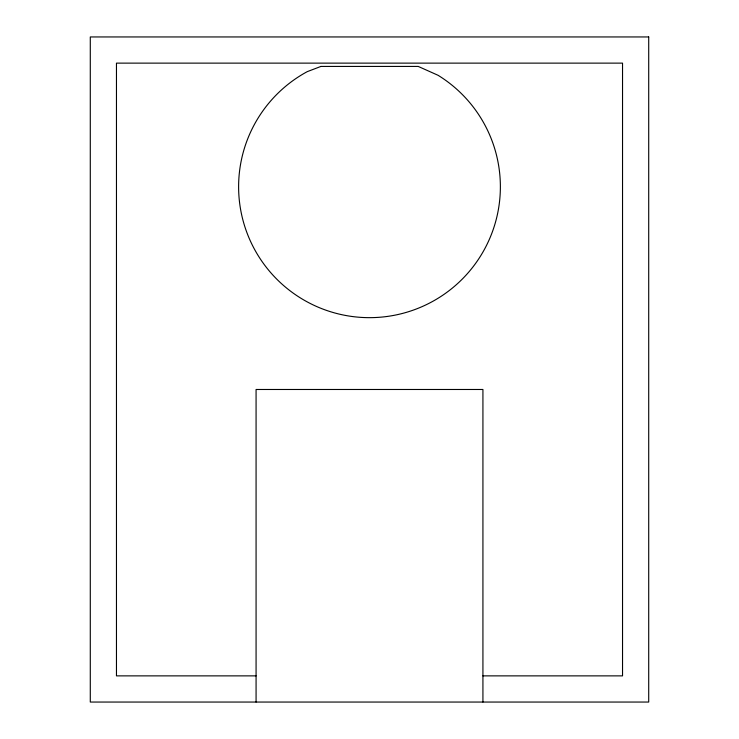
<?xml version="1.0" encoding="UTF-8"?>
<svg xmlns="http://www.w3.org/2000/svg" width="739" height="739" viewBox="0 0 739 739"><rect width="100%" height="100%" fill="white"/><g stroke="black" fill="none" stroke-linecap="round" stroke-linejoin="round"><path stroke-width="1.11" d="M256.073 675.871L116.466 675.871L116.466 63.129L622.534 63.129L622.534 675.871L482.927 675.871M482.927 702.05L482.927 389.481L256.073 389.481L256.073 702.05M320.929 66.427L307.248 71.646A130.886 130.886 0 0 0 266.927 268.081A130.886 130.886 0 0 0 467.371 273.67A130.886 130.886 0 0 0 438.079 75.304L418.237 66.427L320.929 66.427M648.713 36.95L90.287 36.95L90.287 702.05L648.713 702.05L648.713 36.95"/></g></svg>
